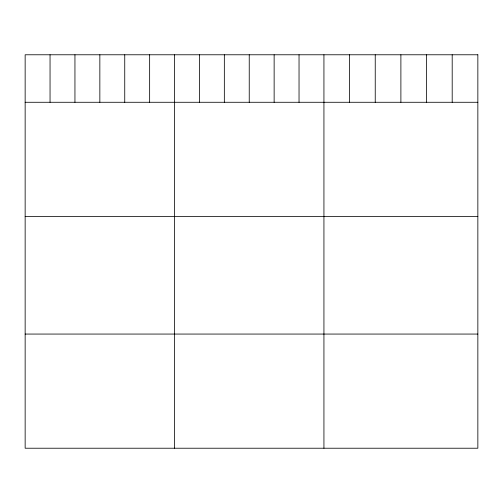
<?xml version="1.0" encoding="UTF-8"?>
<svg xmlns="http://www.w3.org/2000/svg" width="503" height="503" viewBox="0 0 503 503"><rect width="100%" height="100%" fill="white"/><g stroke="black" fill="none" stroke-linecap="round" stroke-linejoin="round"><path stroke-width="0.75" d="M25.15 102.279L477.85 102.279M25.15 216.441L477.85 216.441M25.15 334.061L477.85 334.061M452.197 54.777L452.197 102.279M426.544 54.777L426.544 102.279M400.891 54.777L400.891 102.279M375.238 54.777L375.238 102.279M349.585 54.777L349.585 102.279M323.932 54.777L323.932 448.223M299.034 54.777L299.034 102.279M274.135 54.777L274.135 102.279M249.237 54.777L249.237 102.279M224.338 54.777L224.338 102.279M199.44 54.777L199.44 102.279M174.541 54.777L174.541 448.223M149.643 54.777L149.643 102.279M124.744 54.777L124.744 102.279M99.846 54.777L99.846 102.279M74.947 54.777L74.947 102.279M50.048 54.777L50.048 102.279M477.85 54.777L25.15 54.777L25.15 448.223L477.85 448.223L477.85 54.777"/></g></svg>
